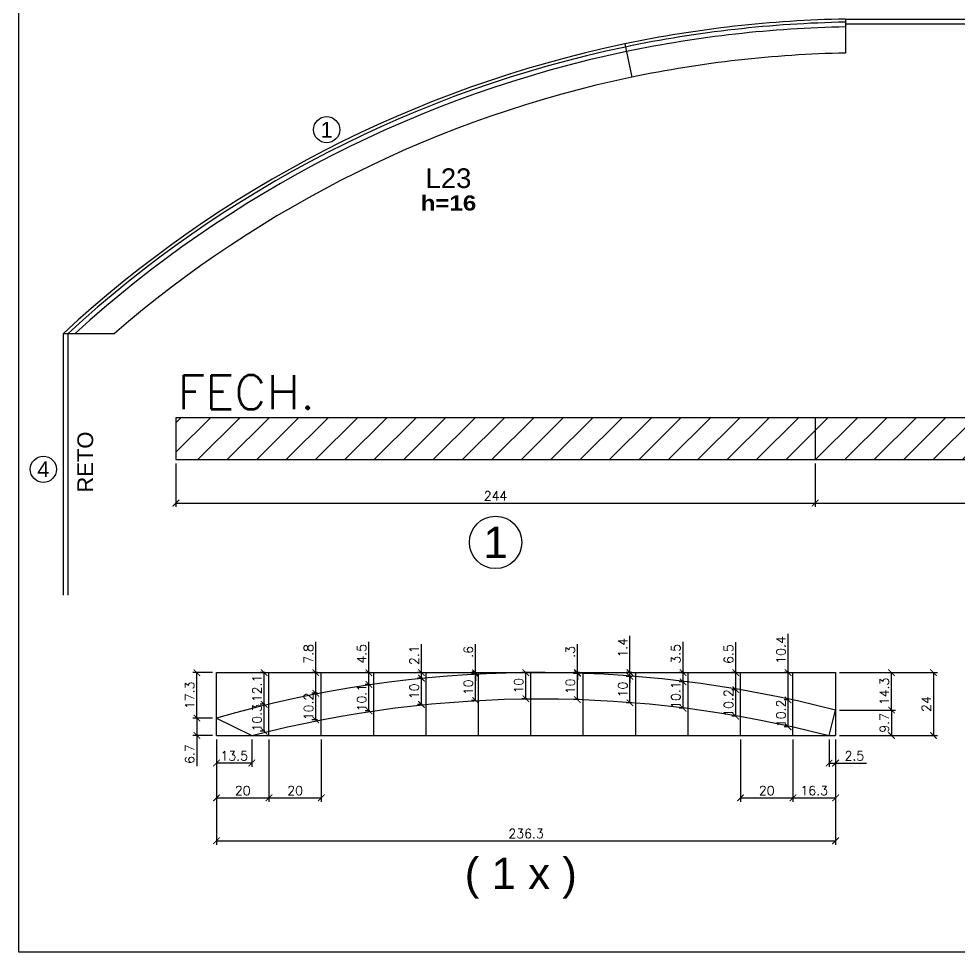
# Model space of a CAD drawing. Extents: x 4150 to 8661, y -614 to 3008.
# Drawn here: x 7153 to 7870, y 1884 to 2597 of the extents above; entities that cross this region are included whole.
import ezdxf
from ezdxf.enums import TextEntityAlignment as Align

# ---------------------------------------------------------------- set-up
doc = ezdxf.new("R2010")
doc.units = 0
doc.header["$PDMODE"] = 34
for name, color, linetype in [('COTA', 241, 'Continuous'), ('MTH-FACE-VIGA', 7, 'Continuous'), ('MTH-TIT1-VIGA', 5, 'Continuous'), ('MTH-TXT-NEGRITO', 5, 'Continuous'), ('Painéis', 200, 'Continuous'), ('Romaneio', 10, 'Continuous')]:
    doc.layers.add(name, color=color, linetype=linetype)
doc.layers.add('Hachura', color=251, linetype='Continuous', lineweight=9)
doc.layers.add('Texto Seção', color=7, linetype='Continuous', lineweight=15)
doc.styles.add('ARIAL', font='arial.ttf')
doc.styles.add('REGUA-120', font='ROMANS.shx', dxfattribs={"height": 15})
doc.styles.add('ROMANS', font='romans.shx')
doc.styles.add('TQS_ARIAL', font='arial.ttf')
doc.styles.add('TQS_ARIAL_BLACK', font='ariblk.ttf')
doc.dimstyles.new('Cota Seção (2x)', dxfattribs={"dimtxt": 7, "dimasz": 5, "dimexe": 3, "dimexo": 3, "dimgap": 2, "dimtad": 3, "dimdec": 1, "dimlfac": 0.5, "dimzin": 12, "dimdsep": 46, "dimtxsty": 'ROMANS', "dimblk": 'ARCHTICK', "dimcen": 0, "dimclrd": 4, "dimclre": 4, "dimclrt": 1, "dimadec": 1, "dimazin": 3, "dimtfac": 1, "dimtdec": 1, "dimtmove": 0, "dimatfit": 3, "dimldrblk": 'OBLIQUE', "dimfxl": 1, "dimtolj": 1, "dimtzin": 12, "dimarcsym": 0})

# ---------------------------------------------------------------- blocks, each defined once
blk = doc.blocks.new('_ArchTick')
at = {"color": 0, "linetype": 'ByBlock', "const_width": 0.15}
blk.add_lwpolyline([(-0.5, -0.5), (0.5, 0.5)], dxfattribs=at)
blk = doc.blocks.new('*D756')
at = {"layer": 'COTA', "color": 4, "lineweight": -2, "transparency": 16777216}
for p, q in [((7272.56, 2257.37), (7272.56, 2224.21)), ((7760.56, 2257.37), (7760.56, 2224.21)), ((7272.56, 2227.21), (7760.56, 2227.21))]:
    blk.add_line(p, q, dxfattribs=at)
at = {"layer": 'Defpoints', "color": 0, "transparency": 16777216}
for p in [(7272.56, 2260.37), (7760.56, 2260.37), (7760.56, 2227.21)]:
    blk.add_point(p, dxfattribs=at)
at = {"layer": 'COTA', "color": 4, "lineweight": -2, "transparency": 16777216, "xscale": 5, "yscale": 5, "zscale": 5, "rotation": 180}
blk.add_blockref('_ArchTick', (7272.56, 2227.21), dxfattribs=at)
at = {"layer": 'COTA', "color": 4, "lineweight": -2, "transparency": 16777216, "xscale": 5, "yscale": 5, "zscale": 5}
blk.add_blockref('_ArchTick', (7760.56, 2227.21), dxfattribs=at)
at = {"layer": 'COTA', "color": 1, "transparency": 16777216, "insert": (7516.56, 2232.71), "char_height": 7, "attachment_point": 5, "style": 'ROMANS'}
blk.add_mtext('\\A1;244', dxfattribs=at)
blk = doc.blocks.new('_Oblique')
at = {"color": 0, "linetype": 'ByBlock', "lineweight": -2}
blk.add_line((-0.5, -0.5), (0.5, 0.5), dxfattribs=at)
blk = doc.blocks.new('*D950')
at = {"layer": 'COTA', "color": 4, "lineweight": -2, "transparency": 16777216}
for p, q in [((7760.56, 2257.37), (7760.56, 2224.21)), ((8102.56, 2257.37), (8102.56, 2224.21)), ((7760.56, 2227.21), (8102.56, 2227.21))]:
    blk.add_line(p, q, dxfattribs=at)
at = {"layer": 'Defpoints', "color": 0, "transparency": 16777216}
for p in [(7760.56, 2260.37), (8102.56, 2260.37), (8102.56, 2227.21)]:
    blk.add_point(p, dxfattribs=at)
at = {"layer": 'COTA', "color": 4, "lineweight": -2, "transparency": 16777216, "xscale": 5, "yscale": 5, "zscale": 5, "rotation": 180}
blk.add_blockref('_ArchTick', (7760.56, 2227.21), dxfattribs=at)
at = {"layer": 'COTA', "color": 4, "lineweight": -2, "transparency": 16777216, "xscale": 5, "yscale": 5, "zscale": 5}
blk.add_blockref('_ArchTick', (8102.56, 2227.21), dxfattribs=at)
at = {"layer": 'COTA', "color": 1, "transparency": 16777216, "insert": (7931.56, 2232.71), "char_height": 7, "attachment_point": 5, "style": 'ROMANS'}
blk.add_mtext('\\A1;171', dxfattribs=at)
blk = doc.blocks.new('*D960')
at = {"layer": 'COTA', "color": 4, "lineweight": -2, "transparency": 16777216}
for p, q in [((7303.56, 2046.71), (7303.56, 1966.36)), ((7776.14, 2046.71), (7776.14, 1966.36)), ((7303.56, 1969.36), (7776.14, 1969.36))]:
    blk.add_line(p, q, dxfattribs=at)
at = {"layer": 'Defpoints', "color": 0, "transparency": 16777216}
for p in [(7303.56, 2049.71), (7776.14, 2049.71), (7776.14, 1969.36)]:
    blk.add_point(p, dxfattribs=at)
at = {"layer": 'COTA', "color": 4, "lineweight": -2, "transparency": 16777216, "xscale": 5, "yscale": 5, "zscale": 5, "rotation": 180}
blk.add_blockref('_ArchTick', (7303.56, 1969.36), dxfattribs=at)
at = {"layer": 'COTA', "color": 4, "lineweight": -2, "transparency": 16777216, "xscale": 5, "yscale": 5, "zscale": 5}
blk.add_blockref('_ArchTick', (7776.14, 1969.36), dxfattribs=at)
at = {"layer": 'COTA', "color": 1, "transparency": 16777216, "insert": (7539.85, 1974.86), "char_height": 7, "attachment_point": 5, "style": 'ROMANS'}
blk.add_mtext('\\A1;236.3', dxfattribs=at)
blk = doc.blocks.new('*D961')
at = {"layer": 'COTA', "color": 4, "lineweight": -2, "transparency": 16777216}
for p, q in [((7300.56, 2063.07), (7285.58, 2063.07)), ((7288.58, 2063.07), (7288.58, 2049.71)), ((7300.56, 2049.71), (7285.58, 2049.71)), ((7288.58, 2049.71), (7288.58, 2026.37))]:
    blk.add_line(p, q, dxfattribs=at)
at = {"layer": 'Defpoints', "color": 0, "transparency": 16777216}
for p in [(7303.56, 2063.07), (7288.58, 2049.71), (7303.56, 2049.71)]:
    blk.add_point(p, dxfattribs=at)
at = {"layer": 'COTA', "color": 4, "lineweight": -2, "transparency": 16777216, "xscale": 5, "yscale": 5, "zscale": 5}
for p, rotation in [((7288.58, 2063.07), 90), ((7288.58, 2049.71), 270)]:
    blk.add_blockref('_ArchTick', p, dxfattribs=dict(at, rotation=rotation))
at = {"layer": 'COTA', "color": 1, "transparency": 16777216, "insert": (7283.08, 2035.54), "char_height": 7, "attachment_point": 5, "rotation": 90, "style": 'ROMANS'}
blk.add_mtext('\\A1;6.7', dxfattribs=at)
blk = doc.blocks.new('*D962')
at = {"layer": 'COTA', "color": 4, "lineweight": -2, "transparency": 16777216}
for p, q in [((7300.56, 2097.72), (7285.58, 2097.72)), ((7288.58, 2063.07), (7288.58, 2097.72)), ((7300.56, 2063.07), (7285.58, 2063.07))]:
    blk.add_line(p, q, dxfattribs=at)
at = {"layer": 'Defpoints', "color": 0, "transparency": 16777216}
for p in [(7288.58, 2097.72), (7303.56, 2097.72), (7303.56, 2063.07)]:
    blk.add_point(p, dxfattribs=at)
at = {"layer": 'COTA', "color": 4, "lineweight": -2, "transparency": 16777216, "xscale": 5, "yscale": 5, "zscale": 5}
for p, rotation in [((7288.58, 2097.72), 90), ((7288.58, 2063.07), 270)]:
    blk.add_blockref('_ArchTick', p, dxfattribs=dict(at, rotation=rotation))
at = {"layer": 'COTA', "color": 1, "transparency": 16777216, "insert": (7283.08, 2080.4), "char_height": 7, "attachment_point": 5, "rotation": 90, "style": 'ROMANS'}
blk.add_mtext('\\A1;17.3', dxfattribs=at)
blk = doc.blocks.new('*D963')
at = {"layer": 'COTA', "color": 4, "lineweight": -2, "transparency": 16777216}
for p, q in [((7303.56, 2046.71), (7303.56, 2025.69)), ((7330.55, 2046.71), (7330.55, 2025.69)), ((7330.55, 2028.69), (7303.56, 2028.69))]:
    blk.add_line(p, q, dxfattribs=at)
at = {"layer": 'Defpoints', "color": 0, "transparency": 16777216}
for p in [(7303.56, 2049.71), (7330.55, 2049.71), (7303.56, 2028.69)]:
    blk.add_point(p, dxfattribs=at)
at = {"layer": 'COTA', "color": 4, "lineweight": -2, "transparency": 16777216, "xscale": 5, "yscale": 5, "zscale": 5, "rotation": 180}
blk.add_blockref('_ArchTick', (7303.56, 2028.69), dxfattribs=at)
at = {"layer": 'COTA', "color": 4, "lineweight": -2, "transparency": 16777216, "xscale": 5, "yscale": 5, "zscale": 5}
blk.add_blockref('_ArchTick', (7330.55, 2028.69), dxfattribs=at)
at = {"layer": 'COTA', "color": 1, "transparency": 16777216, "insert": (7317.06, 2034.19), "char_height": 7, "attachment_point": 5, "style": 'ROMANS'}
blk.add_mtext('\\A1;13.5', dxfattribs=at)
blk = doc.blocks.new('*D964')
at = {"layer": 'COTA', "color": 4, "lineweight": -2, "transparency": 16777216}
for p, q in [((7303.56, 2046.71), (7303.56, 1999.17)), ((7343.56, 2046.71), (7343.56, 1999.17)), ((7303.56, 2002.17), (7343.56, 2002.17))]:
    blk.add_line(p, q, dxfattribs=at)
at = {"layer": 'Defpoints', "color": 0, "transparency": 16777216}
for p in [(7303.56, 2049.71), (7343.56, 2049.71), (7343.56, 2002.17)]:
    blk.add_point(p, dxfattribs=at)
at = {"layer": 'COTA', "color": 4, "lineweight": -2, "transparency": 16777216, "xscale": 5, "yscale": 5, "zscale": 5, "rotation": 180}
blk.add_blockref('_ArchTick', (7303.56, 2002.17), dxfattribs=at)
at = {"layer": 'COTA', "color": 4, "lineweight": -2, "transparency": 16777216, "xscale": 5, "yscale": 5, "zscale": 5}
blk.add_blockref('_ArchTick', (7343.56, 2002.17), dxfattribs=at)
at = {"layer": 'COTA', "color": 1, "transparency": 16777216, "insert": (7323.56, 2007.67), "char_height": 7, "attachment_point": 5, "style": 'ROMANS'}
blk.add_mtext('\\A1;20', dxfattribs=at)
blk = doc.blocks.new('*D965')
at = {"layer": 'COTA', "color": 4, "lineweight": -2, "transparency": 16777216}
for p, q in [((7343.56, 2046.71), (7343.56, 1999.17)), ((7383.56, 2046.71), (7383.56, 1999.17)), ((7343.56, 2002.17), (7383.56, 2002.17))]:
    blk.add_line(p, q, dxfattribs=at)
at = {"layer": 'Defpoints', "color": 0, "transparency": 16777216}
for p in [(7343.56, 2049.71), (7383.56, 2049.71), (7383.56, 2002.17)]:
    blk.add_point(p, dxfattribs=at)
at = {"layer": 'COTA', "color": 4, "lineweight": -2, "transparency": 16777216, "xscale": 5, "yscale": 5, "zscale": 5, "rotation": 180}
blk.add_blockref('_ArchTick', (7343.56, 2002.17), dxfattribs=at)
at = {"layer": 'COTA', "color": 4, "lineweight": -2, "transparency": 16777216, "xscale": 5, "yscale": 5, "zscale": 5}
blk.add_blockref('_ArchTick', (7383.56, 2002.17), dxfattribs=at)
at = {"layer": 'COTA', "color": 1, "transparency": 16777216, "insert": (7363.56, 2007.67), "char_height": 7, "attachment_point": 5, "style": 'ROMANS'}
blk.add_mtext('\\A1;20', dxfattribs=at)
blk = doc.blocks.new('*D966')
at = {"layer": 'COTA', "color": 4, "lineweight": -2, "transparency": 16777216}
for p, q in [((7703.56, 2046.71), (7703.56, 1999.17)), ((7743.56, 2046.71), (7743.56, 1999.17)), ((7703.56, 2002.17), (7743.56, 2002.17))]:
    blk.add_line(p, q, dxfattribs=at)
at = {"layer": 'Defpoints', "color": 0, "transparency": 16777216}
for p in [(7703.56, 2049.71), (7743.56, 2049.71), (7743.56, 2002.17)]:
    blk.add_point(p, dxfattribs=at)
at = {"layer": 'COTA', "color": 4, "lineweight": -2, "transparency": 16777216, "xscale": 5, "yscale": 5, "zscale": 5, "rotation": 180}
blk.add_blockref('_ArchTick', (7703.56, 2002.17), dxfattribs=at)
at = {"layer": 'COTA', "color": 4, "lineweight": -2, "transparency": 16777216, "xscale": 5, "yscale": 5, "zscale": 5}
blk.add_blockref('_ArchTick', (7743.56, 2002.17), dxfattribs=at)
at = {"layer": 'COTA', "color": 1, "transparency": 16777216, "insert": (7723.56, 2007.67), "char_height": 7, "attachment_point": 5, "style": 'ROMANS'}
blk.add_mtext('\\A1;20', dxfattribs=at)
blk = doc.blocks.new('*D967')
at = {"layer": 'COTA', "color": 4, "lineweight": -2, "transparency": 16777216}
for p, q in [((7743.56, 2046.71), (7743.56, 1999.17)), ((7776.14, 2046.71), (7776.14, 1999.17)), ((7743.56, 2002.17), (7776.14, 2002.17))]:
    blk.add_line(p, q, dxfattribs=at)
at = {"layer": 'Defpoints', "color": 0, "transparency": 16777216}
for p in [(7743.56, 2049.71), (7776.14, 2049.71), (7776.14, 2002.17)]:
    blk.add_point(p, dxfattribs=at)
at = {"layer": 'COTA', "color": 4, "lineweight": -2, "transparency": 16777216, "xscale": 5, "yscale": 5, "zscale": 5, "rotation": 180}
blk.add_blockref('_ArchTick', (7743.56, 2002.17), dxfattribs=at)
at = {"layer": 'COTA', "color": 4, "lineweight": -2, "transparency": 16777216, "xscale": 5, "yscale": 5, "zscale": 5}
blk.add_blockref('_ArchTick', (7776.14, 2002.17), dxfattribs=at)
at = {"layer": 'COTA', "color": 1, "transparency": 16777216, "insert": (7759.85, 2007.67), "char_height": 7, "attachment_point": 5, "style": 'ROMANS'}
blk.add_mtext('\\A1;16.3', dxfattribs=at)
blk = doc.blocks.new('*D968')
at = {"layer": 'COTA', "color": 4, "lineweight": -2, "transparency": 16777216}
for p, q in [((7771.12, 2046.71), (7771.12, 2025.69)), ((7776.14, 2046.71), (7776.14, 2025.69)), ((7771.12, 2028.69), (7776.14, 2028.69)), ((7776.14, 2028.69), (7799.8, 2028.69))]:
    blk.add_line(p, q, dxfattribs=at)
at = {"layer": 'Defpoints', "color": 0, "transparency": 16777216}
for p in [(7771.12, 2049.71), (7776.14, 2049.71), (7776.14, 2028.69)]:
    blk.add_point(p, dxfattribs=at)
at = {"layer": 'COTA', "color": 4, "lineweight": -2, "transparency": 16777216, "xscale": 5, "yscale": 5, "zscale": 5, "rotation": 180}
blk.add_blockref('_ArchTick', (7771.12, 2028.69), dxfattribs=at)
at = {"layer": 'COTA', "color": 4, "lineweight": -2, "transparency": 16777216, "xscale": 5, "yscale": 5, "zscale": 5}
blk.add_blockref('_ArchTick', (7776.14, 2028.69), dxfattribs=at)
at = {"layer": 'COTA', "color": 1, "transparency": 16777216, "insert": (7790.47, 2034.19), "char_height": 7, "attachment_point": 5, "style": 'ROMANS'}
blk.add_mtext('\\A1;2.5', dxfattribs=at)
blk = doc.blocks.new('*D969')
at = {"layer": 'COTA', "color": 4, "lineweight": -2, "transparency": 16777216}
for p, q in [((7779.14, 2069.07), (7821.85, 2069.07)), ((7818.85, 2069.07), (7818.85, 2049.71)), ((7779.14, 2049.71), (7821.85, 2049.71))]:
    blk.add_line(p, q, dxfattribs=at)
at = {"layer": 'Defpoints', "color": 0, "transparency": 16777216}
for p in [(7776.14, 2069.07), (7776.14, 2049.71), (7818.85, 2049.71)]:
    blk.add_point(p, dxfattribs=at)
at = {"layer": 'COTA', "color": 4, "lineweight": -2, "transparency": 16777216, "xscale": 5, "yscale": 5, "zscale": 5}
for p, rotation in [((7818.85, 2069.07), 90), ((7818.85, 2049.71), 270)]:
    blk.add_blockref('_ArchTick', p, dxfattribs=dict(at, rotation=rotation))
at = {"layer": 'COTA', "color": 1, "transparency": 16777216, "insert": (7813.35, 2059.39), "char_height": 7, "attachment_point": 5, "rotation": 90, "style": 'ROMANS'}
blk.add_mtext('\\A1;9.7', dxfattribs=at)
blk = doc.blocks.new('*D970')
at = {"layer": 'COTA', "color": 4, "lineweight": -2, "transparency": 16777216}
for p, q in [((7779.14, 2097.72), (7821.85, 2097.72)), ((7818.85, 2069.07), (7818.85, 2097.72)), ((7779.14, 2069.07), (7821.85, 2069.07))]:
    blk.add_line(p, q, dxfattribs=at)
at = {"layer": 'Defpoints', "color": 0, "transparency": 16777216}
for p in [(7776.14, 2097.72), (7818.85, 2097.72), (7776.14, 2069.07)]:
    blk.add_point(p, dxfattribs=at)
at = {"layer": 'COTA', "color": 4, "lineweight": -2, "transparency": 16777216, "xscale": 5, "yscale": 5, "zscale": 5}
for p, rotation in [((7818.85, 2097.72), 90), ((7818.85, 2069.07), 270)]:
    blk.add_blockref('_ArchTick', p, dxfattribs=dict(at, rotation=rotation))
at = {"layer": 'COTA', "color": 1, "transparency": 16777216, "insert": (7813.35, 2083.39), "char_height": 7, "attachment_point": 5, "rotation": 90, "style": 'ROMANS'}
blk.add_mtext('\\A1;14.3', dxfattribs=at)
blk = doc.blocks.new('*D971')
at = {"layer": 'COTA', "color": 4, "lineweight": -2, "transparency": 16777216}
for p, q in [((7779.14, 2097.72), (7853.89, 2097.72)), ((7850.89, 2097.72), (7850.89, 2049.71)), ((7779.14, 2049.71), (7853.89, 2049.71))]:
    blk.add_line(p, q, dxfattribs=at)
at = {"layer": 'Defpoints', "color": 0, "transparency": 16777216}
for p in [(7776.14, 2097.72), (7776.14, 2049.71), (7850.89, 2049.71)]:
    blk.add_point(p, dxfattribs=at)
at = {"layer": 'COTA', "color": 4, "lineweight": -2, "transparency": 16777216, "xscale": 5, "yscale": 5, "zscale": 5}
for p, rotation in [((7850.89, 2097.72), 90), ((7850.89, 2049.71), 270)]:
    blk.add_blockref('_ArchTick', p, dxfattribs=dict(at, rotation=rotation))
at = {"layer": 'COTA', "color": 1, "transparency": 16777216, "insert": (7845.39, 2073.71), "char_height": 7, "attachment_point": 5, "rotation": 90, "style": 'ROMANS'}
blk.add_mtext('\\A1;24', dxfattribs=at)
blk = doc.blocks.new('*D972')
at = {"layer": 'COTA', "color": 4, "lineweight": -2, "transparency": 16777216}
for p, q in [((7340.56, 2073.54), (7336.95, 2073.54)), ((7339.95, 2052.97), (7339.95, 2073.54)), ((7340.56, 2052.97), (7336.95, 2052.97))]:
    blk.add_line(p, q, dxfattribs=at)
at = {"layer": 'Defpoints', "color": 0, "transparency": 16777216}
for p in [(7339.95, 2073.54), (7343.56, 2073.54), (7343.56, 2052.97)]:
    blk.add_point(p, dxfattribs=at)
at = {"layer": 'COTA', "color": 4, "lineweight": -2, "transparency": 16777216, "xscale": 5, "yscale": 5, "zscale": 5}
for p, rotation in [((7339.95, 2073.54), 90), ((7339.95, 2052.97), 270)]:
    blk.add_blockref('_ArchTick', p, dxfattribs=dict(at, rotation=rotation))
at = {"layer": 'COTA', "color": 1, "transparency": 16777216, "insert": (7334.45, 2063.26), "char_height": 7, "attachment_point": 5, "rotation": 90, "style": 'ROMANS'}
blk.add_mtext('\\A1;10.3', dxfattribs=at)
blk = doc.blocks.new('*D973')
at = {"layer": 'COTA', "color": 4, "lineweight": -2, "transparency": 16777216}
for p, q in [((7340.56, 2097.72), (7336.95, 2097.72)), ((7339.95, 2073.54), (7339.95, 2097.72)), ((7340.56, 2073.54), (7336.95, 2073.54))]:
    blk.add_line(p, q, dxfattribs=at)
at = {"layer": 'Defpoints', "color": 0, "transparency": 16777216}
for p in [(7339.95, 2097.72), (7343.56, 2097.72), (7343.56, 2073.54)]:
    blk.add_point(p, dxfattribs=at)
at = {"layer": 'COTA', "color": 4, "lineweight": -2, "transparency": 16777216, "xscale": 5, "yscale": 5, "zscale": 5}
for p, rotation in [((7339.95, 2097.72), 90), ((7339.95, 2073.54), 270)]:
    blk.add_blockref('_ArchTick', p, dxfattribs=dict(at, rotation=rotation))
at = {"layer": 'COTA', "color": 1, "transparency": 16777216, "insert": (7334.45, 2085.63), "char_height": 7, "attachment_point": 5, "rotation": 90, "style": 'ROMANS'}
blk.add_mtext('\\A1;12.1', dxfattribs=at)
blk = doc.blocks.new('*D974')
at = {"layer": 'COTA', "color": 4, "lineweight": -2, "transparency": 16777216}
for p, q in [((7380.56, 2082.07), (7376.32, 2082.07)), ((7379.32, 2061.71), (7379.32, 2082.07)), ((7380.56, 2061.71), (7376.32, 2061.71))]:
    blk.add_line(p, q, dxfattribs=at)
at = {"layer": 'Defpoints', "color": 0, "transparency": 16777216}
for p in [(7379.32, 2082.07), (7383.56, 2082.07), (7383.56, 2061.71)]:
    blk.add_point(p, dxfattribs=at)
at = {"layer": 'COTA', "color": 4, "lineweight": -2, "transparency": 16777216, "xscale": 5, "yscale": 5, "zscale": 5}
for p, rotation in [((7379.32, 2082.07), 90), ((7379.32, 2061.71), 270)]:
    blk.add_blockref('_ArchTick', p, dxfattribs=dict(at, rotation=rotation))
at = {"layer": 'COTA', "color": 1, "transparency": 16777216, "insert": (7373.82, 2071.89), "char_height": 7, "attachment_point": 5, "rotation": 90, "style": 'ROMANS'}
blk.add_mtext('\\A1;10.2', dxfattribs=at)
blk = doc.blocks.new('*D850')
at = {"layer": 'COTA', "color": 4, "lineweight": -2, "transparency": 16777216}
for p, q in [((7379.32, 2097.72), (7379.32, 2121.38)), ((7380.56, 2097.72), (7376.32, 2097.72)), ((7379.32, 2082.07), (7379.32, 2097.72)), ((7380.56, 2082.07), (7376.32, 2082.07))]:
    blk.add_line(p, q, dxfattribs=at)
at = {"layer": 'Defpoints', "color": 0, "transparency": 16777216}
for p in [(7379.32, 2097.72), (7383.56, 2097.72), (7383.56, 2082.07)]:
    blk.add_point(p, dxfattribs=at)
at = {"layer": 'COTA', "color": 4, "lineweight": -2, "transparency": 16777216, "xscale": 5, "yscale": 5, "zscale": 5}
for p, rotation in [((7379.32, 2097.72), 90), ((7379.32, 2082.07), 270)]:
    blk.add_blockref('_ArchTick', p, dxfattribs=dict(at, rotation=rotation))
at = {"layer": 'COTA', "color": 1, "transparency": 16777216, "insert": (7373.82, 2112.05), "char_height": 7, "attachment_point": 5, "rotation": 90, "style": 'ROMANS'}
blk.add_mtext('\\A1;7.8', dxfattribs=at)
blk = doc.blocks.new('*D851')
at = {"layer": 'COTA', "color": 4, "lineweight": -2, "transparency": 16777216}
for p, q in [((7420.56, 2088.72), (7416.9, 2088.72)), ((7419.9, 2068.52), (7419.9, 2088.72)), ((7420.56, 2068.52), (7416.9, 2068.52))]:
    blk.add_line(p, q, dxfattribs=at)
at = {"layer": 'Defpoints', "color": 0, "transparency": 16777216}
for p in [(7419.9, 2088.72), (7423.56, 2088.72), (7423.56, 2068.52)]:
    blk.add_point(p, dxfattribs=at)
at = {"layer": 'COTA', "color": 4, "lineweight": -2, "transparency": 16777216, "xscale": 5, "yscale": 5, "zscale": 5}
for p, rotation in [((7419.9, 2088.72), 90), ((7419.9, 2068.52), 270)]:
    blk.add_blockref('_ArchTick', p, dxfattribs=dict(at, rotation=rotation))
at = {"layer": 'COTA', "color": 1, "transparency": 16777216, "insert": (7414.4, 2078.62), "char_height": 7, "attachment_point": 5, "rotation": 90, "style": 'ROMANS'}
blk.add_mtext('\\A1;10.1', dxfattribs=at)
blk = doc.blocks.new('*D852')
at = {"layer": 'COTA', "color": 4, "lineweight": -2, "transparency": 16777216}
for p, q in [((7419.9, 2097.72), (7419.9, 2121.38)), ((7420.56, 2097.72), (7416.9, 2097.72)), ((7419.9, 2088.72), (7419.9, 2097.72)), ((7420.56, 2088.72), (7416.9, 2088.72))]:
    blk.add_line(p, q, dxfattribs=at)
at = {"layer": 'Defpoints', "color": 0, "transparency": 16777216}
for p in [(7419.9, 2097.72), (7423.56, 2097.72), (7423.56, 2088.72)]:
    blk.add_point(p, dxfattribs=at)
at = {"layer": 'COTA', "color": 4, "lineweight": -2, "transparency": 16777216, "xscale": 5, "yscale": 5, "zscale": 5}
for p, rotation in [((7419.9, 2097.72), 90), ((7419.9, 2088.72), 270)]:
    blk.add_blockref('_ArchTick', p, dxfattribs=dict(at, rotation=rotation))
at = {"layer": 'COTA', "color": 1, "transparency": 16777216, "insert": (7414.4, 2112.05), "char_height": 7, "attachment_point": 5, "rotation": 90, "style": 'ROMANS'}
blk.add_mtext('\\A1;4.5', dxfattribs=at)
blk = doc.blocks.new('*D853')
at = {"layer": 'COTA', "color": 4, "lineweight": -2, "transparency": 16777216}
for p, q in [((7460.56, 2093.54), (7456.98, 2093.54)), ((7459.98, 2073.44), (7459.98, 2093.54)), ((7460.56, 2073.44), (7456.98, 2073.44))]:
    blk.add_line(p, q, dxfattribs=at)
at = {"layer": 'Defpoints', "color": 0, "transparency": 16777216}
for p in [(7459.98, 2093.54), (7463.56, 2093.54), (7463.56, 2073.44)]:
    blk.add_point(p, dxfattribs=at)
at = {"layer": 'COTA', "color": 4, "lineweight": -2, "transparency": 16777216, "xscale": 5, "yscale": 5, "zscale": 5}
for p, rotation in [((7459.98, 2093.54), 90), ((7459.98, 2073.44), 270)]:
    blk.add_blockref('_ArchTick', p, dxfattribs=dict(at, rotation=rotation))
at = {"layer": 'COTA', "color": 1, "transparency": 16777216, "insert": (7454.48, 2083.49), "char_height": 7, "attachment_point": 5, "rotation": 90, "style": 'ROMANS'}
blk.add_mtext('\\A1;10', dxfattribs=at)
blk = doc.blocks.new('*D854')
at = {"layer": 'COTA', "color": 4, "lineweight": -2, "transparency": 16777216}
for p, q in [((7459.98, 2097.72), (7459.98, 2119.38)), ((7460.56, 2097.72), (7456.98, 2097.72)), ((7459.98, 2093.54), (7459.98, 2097.72)), ((7460.56, 2093.54), (7456.98, 2093.54))]:
    blk.add_line(p, q, dxfattribs=at)
at = {"layer": 'Defpoints', "color": 0, "transparency": 16777216}
for p in [(7459.98, 2097.72), (7463.56, 2097.72), (7463.56, 2093.54)]:
    blk.add_point(p, dxfattribs=at)
at = {"layer": 'COTA', "color": 4, "lineweight": -2, "transparency": 16777216, "xscale": 5, "yscale": 5, "zscale": 5}
for p, rotation in [((7459.98, 2097.72), 90), ((7459.98, 2093.54), 270)]:
    blk.add_blockref('_ArchTick', p, dxfattribs=dict(at, rotation=rotation))
at = {"layer": 'COTA', "color": 1, "transparency": 16777216, "insert": (7454.48, 2111.05), "char_height": 7, "attachment_point": 5, "rotation": 90, "style": 'ROMANS'}
blk.add_mtext('\\A1;2.1', dxfattribs=at)
blk = doc.blocks.new('*D855')
at = {"layer": 'COTA', "color": 4, "lineweight": -2, "transparency": 16777216}
for p, q in [((7500.56, 2096.54), (7498.31, 2096.54)), ((7501.31, 2076.52), (7501.31, 2096.54)), ((7500.56, 2076.52), (7498.31, 2076.52))]:
    blk.add_line(p, q, dxfattribs=at)
at = {"layer": 'Defpoints', "color": 0, "transparency": 16777216}
for p in [(7501.31, 2096.54), (7503.56, 2096.54), (7503.56, 2076.52)]:
    blk.add_point(p, dxfattribs=at)
at = {"layer": 'COTA', "color": 4, "lineweight": -2, "transparency": 16777216, "xscale": 5, "yscale": 5, "zscale": 5}
for p, rotation in [((7501.31, 2096.54), 90), ((7501.31, 2076.52), 270)]:
    blk.add_blockref('_ArchTick', p, dxfattribs=dict(at, rotation=rotation))
at = {"layer": 'COTA', "color": 1, "transparency": 16777216, "insert": (7495.81, 2086.53), "char_height": 7, "attachment_point": 5, "rotation": 90, "style": 'ROMANS'}
blk.add_mtext('\\A1;10', dxfattribs=at)
blk = doc.blocks.new('*D856')
at = {"layer": 'COTA', "color": 4, "lineweight": -2, "transparency": 16777216}
for p, q in [((7501.31, 2097.72), (7501.31, 2119.38)), ((7500.56, 2097.72), (7498.31, 2097.72)), ((7500.56, 2096.54), (7498.31, 2096.54)), ((7501.31, 2096.54), (7501.31, 2097.72)), ((7501.31, 2096.54), (7501.31, 2091.54))]:
    blk.add_line(p, q, dxfattribs=at)
at = {"layer": 'Defpoints', "color": 0, "transparency": 16777216}
for p in [(7501.31, 2097.72), (7503.56, 2097.72), (7503.56, 2096.54)]:
    blk.add_point(p, dxfattribs=at)
at = {"layer": 'COTA', "color": 4, "lineweight": -2, "transparency": 16777216, "xscale": 5, "yscale": 5, "zscale": 5}
for p, rotation in [((7501.31, 2097.72), 270), ((7501.31, 2096.54), 90)]:
    blk.add_blockref('_ArchTick', p, dxfattribs=dict(at, rotation=rotation))
at = {"layer": 'COTA', "color": 1, "transparency": 16777216, "insert": (7495.81, 2113.55), "char_height": 7, "attachment_point": 5, "rotation": 90, "style": 'ROMANS'}
blk.add_mtext('\\A1;.6', dxfattribs=at)
blk = doc.blocks.new('*D857')
at = {"layer": 'COTA', "color": 4, "lineweight": -2, "transparency": 16777216}
for p, q in [((7540.56, 2097.72), (7536.71, 2097.72)), ((7539.71, 2077.76), (7539.71, 2097.72)), ((7540.56, 2077.76), (7536.71, 2077.76))]:
    blk.add_line(p, q, dxfattribs=at)
at = {"layer": 'Defpoints', "color": 0, "transparency": 16777216}
for p in [(7539.71, 2097.72), (7543.56, 2097.72), (7543.56, 2077.76)]:
    blk.add_point(p, dxfattribs=at)
at = {"layer": 'COTA', "color": 4, "lineweight": -2, "transparency": 16777216, "xscale": 5, "yscale": 5, "zscale": 5}
for p, rotation in [((7539.71, 2097.72), 90), ((7539.71, 2077.76), 270)]:
    blk.add_blockref('_ArchTick', p, dxfattribs=dict(at, rotation=rotation))
at = {"layer": 'COTA', "color": 1, "transparency": 16777216, "insert": (7534.21, 2087.74), "char_height": 7, "attachment_point": 5, "rotation": 90, "style": 'ROMANS'}
blk.add_mtext('\\A1;10', dxfattribs=at)
blk = doc.blocks.new('*D858')
at = {"layer": 'COTA', "color": 4, "lineweight": -2, "transparency": 16777216}
for p, q in [((7580.56, 2097.19), (7576.11, 2097.19)), ((7579.11, 2077.18), (7579.11, 2097.19)), ((7580.56, 2077.18), (7576.11, 2077.18))]:
    blk.add_line(p, q, dxfattribs=at)
at = {"layer": 'Defpoints', "color": 0, "transparency": 16777216}
for p in [(7579.11, 2097.19), (7583.56, 2097.19), (7583.56, 2077.18)]:
    blk.add_point(p, dxfattribs=at)
at = {"layer": 'COTA', "color": 4, "lineweight": -2, "transparency": 16777216, "xscale": 5, "yscale": 5, "zscale": 5}
for p, rotation in [((7579.11, 2097.19), 90), ((7579.11, 2077.18), 270)]:
    blk.add_blockref('_ArchTick', p, dxfattribs=dict(at, rotation=rotation))
at = {"layer": 'COTA', "color": 1, "transparency": 16777216, "insert": (7573.61, 2087.19), "char_height": 7, "attachment_point": 5, "rotation": 90, "style": 'ROMANS'}
blk.add_mtext('\\A1;10', dxfattribs=at)
blk = doc.blocks.new('*D859')
at = {"layer": 'COTA', "color": 4, "lineweight": -2, "transparency": 16777216}
for p, q in [((7579.11, 2097.72), (7579.11, 2119.38)), ((7580.56, 2097.72), (7576.11, 2097.72)), ((7580.56, 2097.19), (7576.11, 2097.19)), ((7579.11, 2097.19), (7579.11, 2097.72)), ((7579.11, 2097.19), (7579.11, 2092.19))]:
    blk.add_line(p, q, dxfattribs=at)
at = {"layer": 'Defpoints', "color": 0, "transparency": 16777216}
for p in [(7579.11, 2097.72), (7583.56, 2097.72), (7583.56, 2097.19)]:
    blk.add_point(p, dxfattribs=at)
at = {"layer": 'COTA', "color": 4, "lineweight": -2, "transparency": 16777216, "xscale": 5, "yscale": 5, "zscale": 5}
for p, rotation in [((7579.11, 2097.72), 270), ((7579.11, 2097.19), 90)]:
    blk.add_blockref('_ArchTick', p, dxfattribs=dict(at, rotation=rotation))
at = {"layer": 'COTA', "color": 1, "transparency": 16777216, "insert": (7573.61, 2113.55), "char_height": 7, "attachment_point": 5, "rotation": 90, "style": 'ROMANS'}
blk.add_mtext('\\A1;.3', dxfattribs=at)
blk = doc.blocks.new('*D860')
at = {"layer": 'COTA', "color": 4, "lineweight": -2, "transparency": 16777216}
for p, q in [((7620.56, 2094.84), (7616.18, 2094.84)), ((7619.18, 2074.77), (7619.18, 2094.84)), ((7620.56, 2074.77), (7616.18, 2074.77))]:
    blk.add_line(p, q, dxfattribs=at)
at = {"layer": 'Defpoints', "color": 0, "transparency": 16777216}
for p in [(7619.18, 2094.84), (7623.56, 2094.84), (7623.56, 2074.77)]:
    blk.add_point(p, dxfattribs=at)
at = {"layer": 'COTA', "color": 4, "lineweight": -2, "transparency": 16777216, "xscale": 5, "yscale": 5, "zscale": 5}
for p, rotation in [((7619.18, 2094.84), 90), ((7619.18, 2074.77), 270)]:
    blk.add_blockref('_ArchTick', p, dxfattribs=dict(at, rotation=rotation))
at = {"layer": 'COTA', "color": 1, "transparency": 16777216, "insert": (7613.68, 2084.81), "char_height": 7, "attachment_point": 5, "rotation": 90, "style": 'ROMANS'}
blk.add_mtext('\\A1;10', dxfattribs=at)
blk = doc.blocks.new('*D861')
at = {"layer": 'COTA', "color": 4, "lineweight": -2, "transparency": 16777216}
for p, q in [((7619.18, 2097.72), (7619.18, 2125.72)), ((7620.56, 2097.72), (7616.18, 2097.72)), ((7619.18, 2094.84), (7619.18, 2097.72)), ((7620.56, 2094.84), (7616.18, 2094.84)), ((7619.18, 2094.84), (7619.18, 2089.84))]:
    blk.add_line(p, q, dxfattribs=at)
at = {"layer": 'Defpoints', "color": 0, "transparency": 16777216}
for p in [(7619.18, 2097.72), (7623.56, 2097.72), (7623.56, 2094.84)]:
    blk.add_point(p, dxfattribs=at)
at = {"layer": 'COTA', "color": 4, "lineweight": -2, "transparency": 16777216, "xscale": 5, "yscale": 5, "zscale": 5}
for p, rotation in [((7619.18, 2097.72), 270), ((7619.18, 2094.84), 90)]:
    blk.add_blockref('_ArchTick', p, dxfattribs=dict(at, rotation=rotation))
at = {"layer": 'COTA', "color": 1, "transparency": 16777216, "insert": (7613.68, 2116.72), "char_height": 7, "attachment_point": 5, "rotation": 90, "style": 'ROMANS'}
blk.add_mtext('\\A1;1.4', dxfattribs=at)
blk = doc.blocks.new('*D862')
at = {"layer": 'COTA', "color": 4, "lineweight": -2, "transparency": 16777216}
for p, q in [((7660.56, 2090.69), (7656.68, 2090.69)), ((7659.68, 2070.52), (7659.68, 2090.69)), ((7660.56, 2070.52), (7656.68, 2070.52))]:
    blk.add_line(p, q, dxfattribs=at)
at = {"layer": 'Defpoints', "color": 0, "transparency": 16777216}
for p in [(7659.68, 2090.69), (7663.56, 2090.69), (7663.56, 2070.52)]:
    blk.add_point(p, dxfattribs=at)
at = {"layer": 'COTA', "color": 4, "lineweight": -2, "transparency": 16777216, "xscale": 5, "yscale": 5, "zscale": 5}
for p, rotation in [((7659.68, 2090.69), 90), ((7659.68, 2070.52), 270)]:
    blk.add_blockref('_ArchTick', p, dxfattribs=dict(at, rotation=rotation))
at = {"layer": 'COTA', "color": 1, "transparency": 16777216, "insert": (7654.18, 2080.6), "char_height": 7, "attachment_point": 5, "rotation": 90, "style": 'ROMANS'}
blk.add_mtext('\\A1;10.1', dxfattribs=at)
blk = doc.blocks.new('*D863')
at = {"layer": 'COTA', "color": 4, "lineweight": -2, "transparency": 16777216}
for p, q in [((7659.68, 2097.72), (7659.68, 2121.38)), ((7660.56, 2097.72), (7656.68, 2097.72)), ((7659.68, 2090.69), (7659.68, 2097.72)), ((7660.56, 2090.69), (7656.68, 2090.69))]:
    blk.add_line(p, q, dxfattribs=at)
at = {"layer": 'Defpoints', "color": 0, "transparency": 16777216}
for p in [(7659.68, 2097.72), (7663.56, 2097.72), (7663.56, 2090.69)]:
    blk.add_point(p, dxfattribs=at)
at = {"layer": 'COTA', "color": 4, "lineweight": -2, "transparency": 16777216, "xscale": 5, "yscale": 5, "zscale": 5}
for p, rotation in [((7659.68, 2097.72), 90), ((7659.68, 2090.69), 270)]:
    blk.add_blockref('_ArchTick', p, dxfattribs=dict(at, rotation=rotation))
at = {"layer": 'COTA', "color": 1, "transparency": 16777216, "insert": (7654.18, 2112.05), "char_height": 7, "attachment_point": 5, "rotation": 90, "style": 'ROMANS'}
blk.add_mtext('\\A1;3.5', dxfattribs=at)
blk = doc.blocks.new('*D864')
at = {"layer": 'COTA', "color": 4, "lineweight": -2, "transparency": 16777216}
for p, q in [((7700.56, 2084.71), (7696.92, 2084.71)), ((7699.92, 2064.4), (7699.92, 2084.71)), ((7700.56, 2064.4), (7696.92, 2064.4))]:
    blk.add_line(p, q, dxfattribs=at)
at = {"layer": 'Defpoints', "color": 0, "transparency": 16777216}
for p in [(7699.92, 2084.71), (7703.56, 2084.71), (7703.56, 2064.4)]:
    blk.add_point(p, dxfattribs=at)
at = {"layer": 'COTA', "color": 4, "lineweight": -2, "transparency": 16777216, "xscale": 5, "yscale": 5, "zscale": 5}
for p, rotation in [((7699.92, 2084.71), 90), ((7699.92, 2064.4), 270)]:
    blk.add_blockref('_ArchTick', p, dxfattribs=dict(at, rotation=rotation))
at = {"layer": 'COTA', "color": 1, "transparency": 16777216, "insert": (7694.42, 2074.56), "char_height": 7, "attachment_point": 5, "rotation": 90, "style": 'ROMANS'}
blk.add_mtext('\\A1;10.2', dxfattribs=at)
blk = doc.blocks.new('*D865')
at = {"layer": 'COTA', "color": 4, "lineweight": -2, "transparency": 16777216}
for p, q in [((7699.92, 2097.72), (7699.92, 2121.05)), ((7700.56, 2097.72), (7696.92, 2097.72)), ((7699.92, 2084.71), (7699.92, 2097.72)), ((7700.56, 2084.71), (7696.92, 2084.71))]:
    blk.add_line(p, q, dxfattribs=at)
at = {"layer": 'Defpoints', "color": 0, "transparency": 16777216}
for p in [(7699.92, 2097.72), (7703.56, 2097.72), (7703.56, 2084.71)]:
    blk.add_point(p, dxfattribs=at)
at = {"layer": 'COTA', "color": 4, "lineweight": -2, "transparency": 16777216, "xscale": 5, "yscale": 5, "zscale": 5}
for p, rotation in [((7699.92, 2097.72), 90), ((7699.92, 2084.71), 270)]:
    blk.add_blockref('_ArchTick', p, dxfattribs=dict(at, rotation=rotation))
at = {"layer": 'COTA', "color": 1, "transparency": 16777216, "insert": (7694.42, 2111.88), "char_height": 7, "attachment_point": 5, "rotation": 90, "style": 'ROMANS'}
blk.add_mtext('\\A1;6.5', dxfattribs=at)
blk = doc.blocks.new('*D866')
at = {"layer": 'COTA', "color": 4, "lineweight": -2, "transparency": 16777216}
for p, q in [((7740.56, 2076.86), (7736.91, 2076.86)), ((7739.91, 2056.38), (7739.91, 2076.86)), ((7740.56, 2056.38), (7736.91, 2056.38))]:
    blk.add_line(p, q, dxfattribs=at)
at = {"layer": 'Defpoints', "color": 0, "transparency": 16777216}
for p in [(7739.91, 2076.86), (7743.56, 2076.86), (7743.56, 2056.38)]:
    blk.add_point(p, dxfattribs=at)
at = {"layer": 'COTA', "color": 4, "lineweight": -2, "transparency": 16777216, "xscale": 5, "yscale": 5, "zscale": 5}
for p, rotation in [((7739.91, 2076.86), 90), ((7739.91, 2056.38), 270)]:
    blk.add_blockref('_ArchTick', p, dxfattribs=dict(at, rotation=rotation))
at = {"layer": 'COTA', "color": 1, "transparency": 16777216, "insert": (7734.41, 2066.62), "char_height": 7, "attachment_point": 5, "rotation": 90, "style": 'ROMANS'}
blk.add_mtext('\\A1;10.2', dxfattribs=at)
blk = doc.blocks.new('*D867')
at = {"layer": 'COTA', "color": 4, "lineweight": -2, "transparency": 16777216}
for p, q in [((7739.91, 2097.72), (7739.91, 2127.38)), ((7740.56, 2097.72), (7736.91, 2097.72)), ((7739.91, 2076.86), (7739.91, 2097.72)), ((7740.56, 2076.86), (7736.91, 2076.86))]:
    blk.add_line(p, q, dxfattribs=at)
at = {"layer": 'Defpoints', "color": 0, "transparency": 16777216}
for p in [(7739.91, 2097.72), (7743.56, 2097.72), (7743.56, 2076.86)]:
    blk.add_point(p, dxfattribs=at)
at = {"layer": 'COTA', "color": 4, "lineweight": -2, "transparency": 16777216, "xscale": 5, "yscale": 5, "zscale": 5}
for p, rotation in [((7739.91, 2097.72), 90), ((7739.91, 2076.86), 270)]:
    blk.add_blockref('_ArchTick', p, dxfattribs=dict(at, rotation=rotation))
at = {"layer": 'COTA', "color": 1, "transparency": 16777216, "insert": (7734.41, 2115.05), "char_height": 7, "attachment_point": 5, "rotation": 90, "style": 'ROMANS'}
blk.add_mtext('\\A1;10.4', dxfattribs=at)

msp = doc.modelspace()

# ---------------------------------------------------------------- hatches: boundary and pattern name
at = {"layer": 'Hachura', "linetype": 'ByBlock'}
h = msp.add_hatch(dxfattribs=at)
h.set_pattern_fill('ANSI31', color=256, scale=5)
h.paths.add_polyline_path([(7272.56, 2292.37), (7272.56, 2260.37), (7760.56, 2260.37), (7760.56, 2292.37)])
h.paths.add_polyline_path([(7760.56, 2292.37), (7760.56, 2260.37), (8102.56, 2260.37), (8102.56, 2292.37)])

# ---------------------------------------------------------------- linework, layer by layer
msp.add_lwpolyline([(7771.12, 2049.71), (7776.14, 2069.07, 0.133937), (7303.56, 2063.07), (7330.55, 2049.71, -0.127488)], format="xyb", close=True)
at = {"layer": 'COTA'}
for p, q in [((7303.56, 2097.72), (7776.14, 2097.72)), ((7303.56, 2049.71), (7303.56, 2097.72)), ((7343.56, 2049.71), (7343.56, 2097.72)), ((7383.56, 2049.71), (7383.56, 2097.72)), ((7423.56, 2049.71), (7423.56, 2097.72)), ((7463.56, 2049.71), (7463.56, 2097.72)), ((7503.56, 2049.71), (7503.56, 2097.72)), ((7543.56, 2049.71), (7543.56, 2097.72)), ((7583.56, 2049.71), (7583.56, 2097.72)), ((7623.56, 2049.71), (7623.56, 2097.72)), ((7663.56, 2049.71), (7663.56, 2097.72)), ((7703.56, 2049.71), (7703.56, 2097.72)), ((7743.56, 2049.71), (7743.56, 2097.72)), ((7776.14, 2097.72), (7776.14, 2049.71)), ((7303.56, 2049.71), (7776.14, 2049.71))]:
    msp.add_line(p, q, dxfattribs=at)
msp.add_lwpolyline([(7152.62, 2878.51), (8534.56, 2878.51), (8534.56, 1884.28), (7152.62, 1884.28)], close=True, dxfattribs=at)
at = {"layer": 'MTH-FACE-VIGA', "linetype": 'Continuous'}
for p, q in [((7783.71, 2596.79), (7783.71, 2570.79)), ((7615.18, 2577.78), (7620.5, 2552.33)), ((7186.71, 2356.79), (7225.71, 2356.79))]:
    msp.add_line(p, q, dxfattribs=at)
for start, end in [(91.08375, 101.81836), (101.81836, 130.87977)]:
    msp.add_arc((7800.32, 1692.96), 877.98, start, end, dxfattribs=at)
at = {"layer": 'Painéis'}
for p, q in [((7783.71, 2596.79), (8091.4, 2596.79)), ((7783.71, 2593.19), (8091.4, 2593.19)), ((7186.71, 2156.79), (7186.71, 2356.79)), ((7190.31, 2156.79), (7190.31, 2356.79)), ((8102.56, 2292.37), (7272.56, 2292.37)), ((7272.56, 2292.37), (7272.56, 2260.37)), ((7760.56, 2292.37), (7760.56, 2260.37)), ((7272.56, 2260.37), (8102.56, 2260.37))]:
    msp.add_line(p, q, dxfattribs=at)
for radius, start, end in [(903.98, 91.05257, 101.81836), (901.58, 91.05538, 101.81836), (897.98, 91.05538, 101.81836), (903.98, 101.81836, 132.74867), (901.58, 101.81836, 132.58341), (897.98, 101.81836, 132.33287)]:
    msp.add_arc((7800.32, 1692.96), radius, start, end, dxfattribs=at)
at = {"layer": 'Romaneio', "color": 1, "linetype": 'ByBlock'}
for centre, radius in [((7387.63, 2512.27), 10), ((7171.36, 2253), 10), ((7516.56, 2197.21), 20)]:
    msp.add_circle(centre, radius, dxfattribs=at)

# ---------------------------------------------------------------- texts
at = {"layer": 'MTH-TIT1-VIGA', "linetype": 'Continuous', "style": 'TQS_ARIAL'}
msp.add_text('L23', height=15, dxfattribs=at).set_placement((7463.13, 2467.76))
at = {"layer": 'MTH-TXT-NEGRITO', "color": 3, "linetype": 'Continuous', "style": 'TQS_ARIAL_BLACK'}
msp.add_text('h=16', height=11.5, dxfattribs=at).set_placement((7459.41, 2450.59))
at = {"layer": 'Romaneio', "color": 255, "linetype": 'ByBlock', "style": 'ARIAL'}
for s, height, p in [('1', 12, (7387.63, 2512.27)), ('4', 12, (7171.36, 2253)), ('1', 24, (7516.56, 2197.21)), ('( 1 x )', 24, (7535.83, 1944.45))]:
    msp.add_text(s, height=height, dxfattribs=at).set_placement(p, align=Align.MIDDLE_CENTER)
msp.add_text('RETO', height=12, rotation=90, dxfattribs=at).set_placement((7203.34, 2258.51), align=Align.MIDDLE_CENTER)
at = {"layer": 'Texto Seção', "style": 'REGUA-120', "width": 1.05}
msp.add_text('FECH.', height=26, dxfattribs=at).set_placement((7273.76, 2298.79))

# ---------------------------------------------------------------- dimensions: what is measured, and where the dimension line sits
at = {"layer": 'COTA'}
for base, p1, p2, picture, middle in [((7760.56, 2227.21), (7272.56, 2260.37), (7760.56, 2260.37), '*D756', (7516.56, 2232.71)), ((8102.56, 2227.21), (7760.56, 2260.37), (8102.56, 2260.37), '*D950', (7931.56, 2232.71)), ((7776.14, 1969.36), (7303.56, 2049.71), (7776.14, 2049.71), '*D960', (7539.85, 1974.86)), ((7303.56, 2028.69), (7330.55, 2049.71), (7303.56, 2049.71), '*D963', (7317.06, 2034.19)), ((7343.56, 2002.17), (7303.56, 2049.71), (7343.56, 2049.71), '*D964', (7323.56, 2007.67)), ((7383.56, 2002.17), (7343.56, 2049.71), (7383.56, 2049.71), '*D965', (7363.56, 2007.67)), ((7743.56, 2002.17), (7703.56, 2049.71), (7743.56, 2049.71), '*D966', (7723.56, 2007.67)), ((7776.14, 2028.69), (7771.12, 2049.71), (7776.14, 2049.71), '*D968', (7790.47, 2034.19))]:
    dim = msp.add_linear_dim(base=base, p1=p1, p2=p2, dimstyle='Cota Seção (2x)', dxfattribs=at)
    dim.commit()
    dim.dimension.update_dxf_attribs({"geometry": picture, "text_midpoint": middle})
for base, p1, p2, picture, middle in [((7619.18, 2097.72), (7623.56, 2094.84), (7623.56, 2097.72), '*D861', (7613.68, 2116.72)), ((7739.91, 2097.72), (7743.56, 2076.86), (7743.56, 2097.72), '*D867', (7734.41, 2115.05)), ((7379.32, 2097.72), (7383.56, 2082.07), (7383.56, 2097.72), '*D850', (7373.82, 2112.05)), ((7419.9, 2097.72), (7423.56, 2088.72), (7423.56, 2097.72), '*D852', (7414.4, 2112.05)), ((7459.98, 2097.72), (7463.56, 2093.54), (7463.56, 2097.72), '*D854', (7454.48, 2111.05)), ((7501.31, 2097.72), (7503.56, 2096.54), (7503.56, 2097.72), '*D856', (7495.81, 2113.55)), ((7579.11, 2097.72), (7583.56, 2097.19), (7583.56, 2097.72), '*D859', (7573.61, 2113.55)), ((7659.68, 2097.72), (7663.56, 2090.69), (7663.56, 2097.72), '*D863', (7654.18, 2112.05)), ((7699.92, 2097.72), (7703.56, 2084.71), (7703.56, 2097.72), '*D865', (7694.42, 2111.88)), ((7288.58, 2097.72), (7303.56, 2063.07), (7303.56, 2097.72), '*D962', (7283.08, 2080.4)), ((7339.95, 2097.72), (7343.56, 2073.54), (7343.56, 2097.72), '*D973', (7334.45, 2085.63)), ((7459.9814, 2093.5387), (7463.5639, 2073.4414), (7463.5639, 2093.5387), '*D853', (7454.4814, 2083.4901)), ((7501.31, 2096.54), (7503.56, 2076.52), (7503.56, 2096.54), '*D855', (7495.81, 2086.53)), ((7539.71, 2097.72), (7543.56, 2077.76), (7543.56, 2097.72), '*D857', (7534.21, 2087.74)), ((7579.11, 2097.19), (7583.56, 2077.18), (7583.56, 2097.19), '*D858', (7573.61, 2087.19)), ((7619.18, 2094.84), (7623.56, 2074.77), (7623.56, 2094.84), '*D860', (7613.68, 2084.81)), ((7818.85, 2097.72), (7776.14, 2069.07), (7776.14, 2097.72), '*D970', (7813.35, 2083.39)), ((7850.89, 2049.71), (7776.14, 2097.72), (7776.14, 2049.71), '*D971', (7845.39, 2073.71)), ((7818.85, 2049.71), (7776.14, 2069.07), (7776.14, 2049.71), '*D969', (7813.35, 2059.39)), ((7288.58, 2049.71), (7303.56, 2063.07), (7303.56, 2049.71), '*D961', (7283.08, 2035.54))]:
    dim = msp.add_linear_dim(base=base, p1=p1, p2=p2, angle=90, dimstyle='Cota Seção (2x)', dxfattribs=at)
    dim.commit()
    dim.dimension.update_dxf_attribs({"geometry": picture, "text_midpoint": middle})
for base, p1, p2, picture, middle in [((7419.9, 2088.72), (7423.56, 2068.52), (7423.56, 2088.72), '*D851', (7419.9, 2078.62)), ((7659.68, 2090.69), (7663.56, 2070.52), (7663.56, 2090.69), '*D862', (7659.68, 2080.6)), ((7379.32, 2082.07), (7383.56, 2061.71), (7383.56, 2082.07), '*D974', (7379.32, 2071.89)), ((7699.92, 2084.71), (7703.56, 2064.4), (7703.56, 2084.71), '*D864', (7699.92, 2074.56)), ((7339.95, 2073.54), (7343.56, 2052.97), (7343.56, 2073.54), '*D972', (7339.95, 2063.26)), ((7739.91, 2076.86), (7743.56, 2056.38), (7743.56, 2076.86), '*D866', (7739.91, 2066.62))]:
    dim = msp.add_linear_dim(base=base, p1=p1, p2=p2, angle=90, dimstyle='Cota Seção (2x)', dxfattribs=at)
    dim.commit()
    dim.dimension.update_dxf_attribs({"geometry": picture, "text_midpoint": middle, "dimtype": 160})
dim = msp.add_linear_dim(base=(7776.14, 2002.17), p1=(7743.56, 2049.71), p2=(7776.14, 2049.71), dimstyle='Cota Seção (2x)', dxfattribs=at)
dim.commit()
dim.dimension.update_dxf_attribs({"geometry": '*D967', "text_midpoint": (7759.85, 2002.17), "dimtype": 160})

doc.saveas('drawing.dxf')
